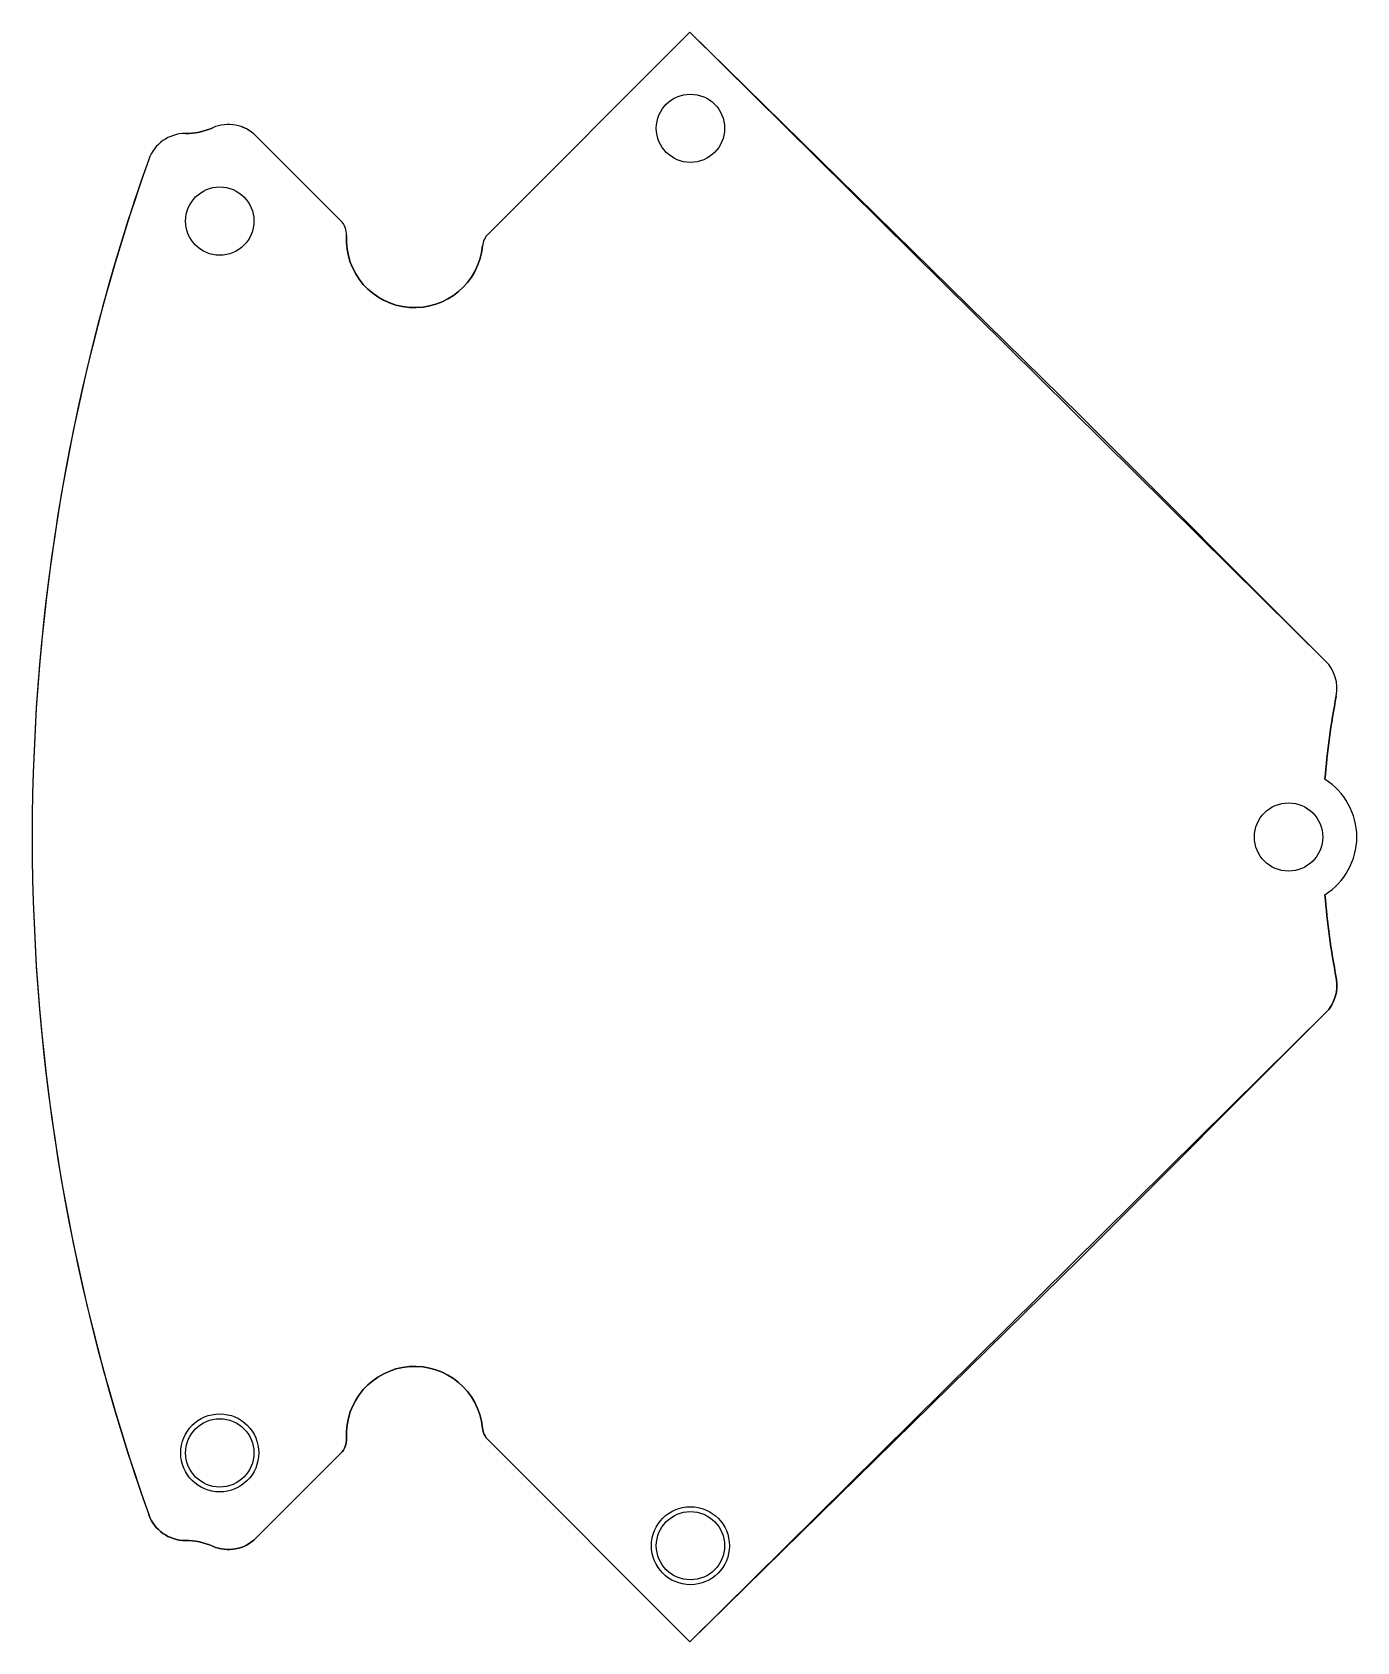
# Model space of a CAD drawing. Header units: millimetres. Extents: x -104 to -36.1, y -41.3 to 41.3.
import ezdxf

# ---------------------------------------------------------------- set-up
doc = ezdxf.new("R2010")
doc.units = ezdxf.units.MM
doc.layers.get('0').update_dxf_attribs({"linetype": 'CONTINUOUS'})

msp = doc.modelspace()

# ---------------------------------------------------------------- linework, layer by layer
for p, q in [((-70.261, 41.27), (-80.614, 30.917)), ((-37.662, 9.024), (-70.261, 41.27)), ((-92.521, 35.953), (-88.172, 31.603)), ((-37.662, -9.024), (-70.261, -41.27)), ((-37.662, -9.024), (-50.268, -21.63)), ((-50.268, -21.63), (-70.261, -41.27)), ((-70.261, -41.27), (-80.614, -30.917)), ((-70.261, -41.27), (-80.614, -30.917)), ((-92.521, -35.953), (-88.172, -31.603)), ((-88.172, -31.603), (-92.521, -35.953))]:
    msp.add_line(p, q)
for points in [[(-88.172, -31.603, 0.213423), (-87.88, -30.84, -0.979601), (-80.902, -30.307, 0.173848), (-80.614, -30.917), (-70.261, -41.27), (-50.268, -21.63), (-37.662, -9.024, 0.249421), (-37.113, -7.228, -0.028494), (-37.694, -2.961, 0.551798), (-37.694, 2.961, -0.028494), (-37.113, 7.228, 0.249421), (-37.662, 9.024), (-50.268, 21.63), (-70.261, 41.27), (-80.614, 30.917, 0.173848), (-80.902, 30.307, -0.979601), (-87.88, 30.84, 0.213423), (-88.172, 31.603), (-92.521, 35.953, 0.30896), (-94.739, 36.37, -0.103483), (-96.141, 36.075, 0.31741), (-98.025, 34.744, 0.171977), (-98.025, -34.744, 0.31741), (-96.141, -36.075, -0.103483), (-94.739, -36.37, 0.30896), (-92.521, -35.953)], [(-37.694, -2.961, 0.028494), (-37.113, -7.228, -0.249421), (-37.662, -9.024, 0.249421), (-37.113, -7.228, -0.028494)], [(-88.172, -31.603, 0.213423), (-87.88, -30.84, -0.979601), (-80.902, -30.307, 0.173848), (-80.614, -30.917, -0.173848), (-80.902, -30.307, 0.979601), (-87.88, -30.84, -0.213423)], [(-94.739, -36.37, 0.103483), (-96.141, -36.075, -0.31741), (-98.025, -34.744, 0.31741), (-96.141, -36.075, -0.103483)], [(-94.739, -36.37, 0.30896), (-92.521, -35.953, -0.30896)]]:
    msp.add_lwpolyline(points, format="xyb", close=True)
for centre, radius in [((-70.239, 36.342), 1.75), ((-94.38, 31.583), 1.75), ((-39.56, 0), 1.75), ((-39.56, 0), 1.75), ((-94.38, -31.583), 2), ((-94.38, -31.583), 1.75), ((-70.239, -36.342), 2), ((-70.239, -36.342), 1.75)]:
    msp.add_circle(centre, radius)
for centre, radius, start, end in [((-96.144, 39.575), 3.5, 270.0439, 293.67633), ((-93.935, 34.538), 2, 45.00004, 113.67633), ((-96.14, 34.075), 2, 90.0439, 160.4838), ((0, 0), 104, 160.4838, 180), ((-88.879, 30.896), 1, -3.18983, 45.00005), ((-84.386, 30.645), 3.5, 176.81017, 354.44867), ((-79.907, 30.21), 1, 135, 174.44867), ((-39.076, 7.61), 2, -11.02016, 45), ((-39.076, 7.61), 2, -11.02016, 45), ((0, 0), 37.81, 168.97984, 175.50843), ((0, 0), 37.81, 168.97984, 175.50843), ((-39.56, 0), 3.5, 0, 57.77962), ((-39.56, 0), 3.5, -57.77962, 57.77962), ((0, 0), 104, 180, 199.5162), ((-39.56, 0), 3.5, -57.77962, 0)]:
    msp.add_arc(centre, radius, start, end)

doc.saveas('drawing.dxf')
